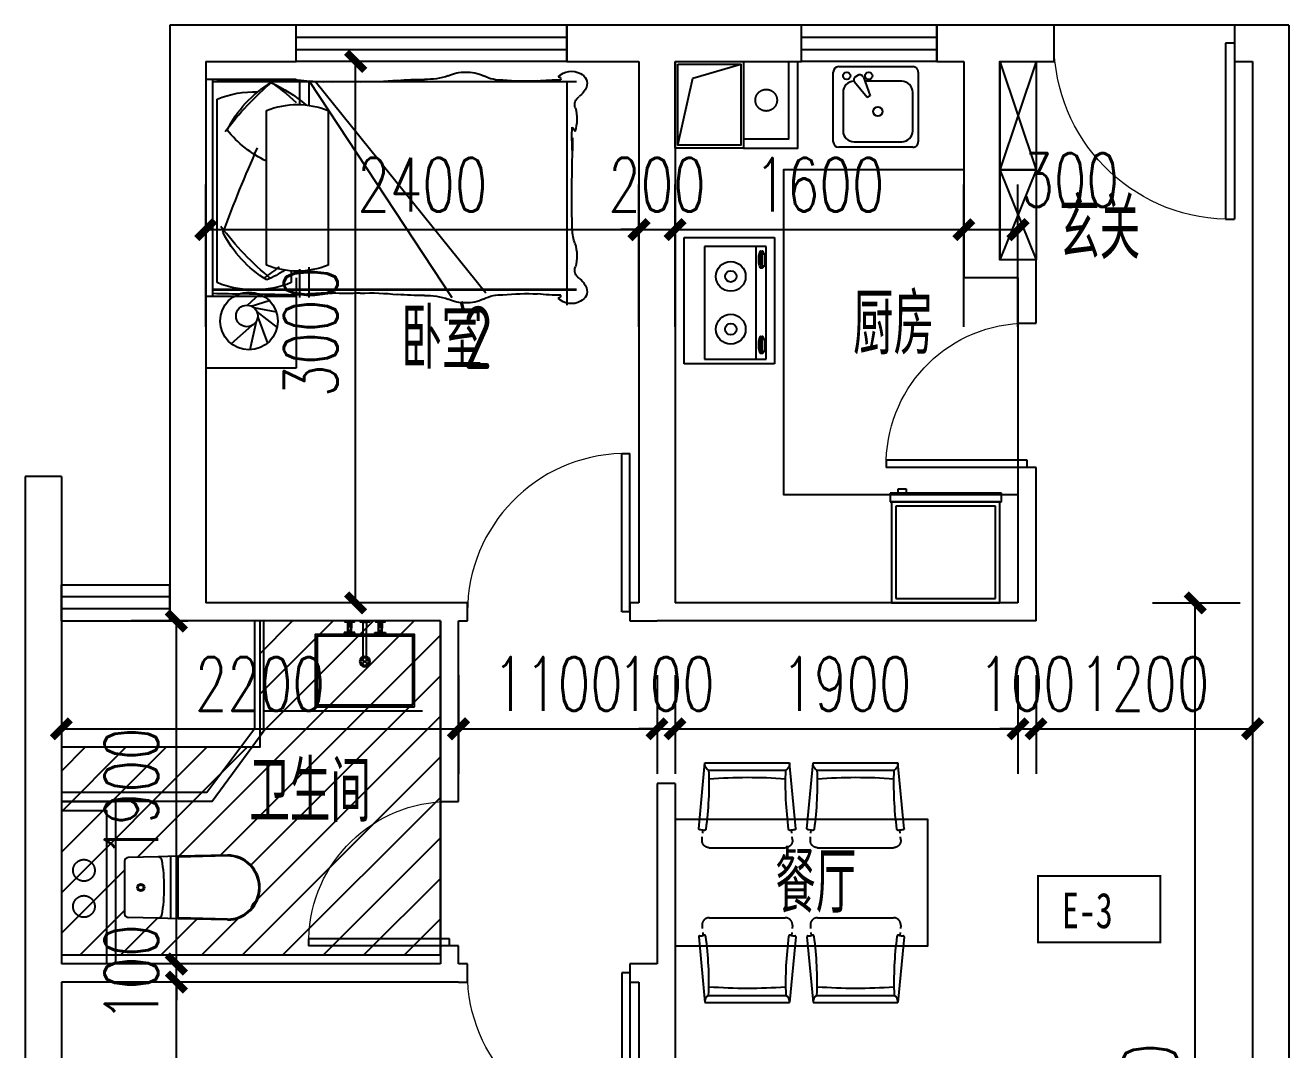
# Model space of a CAD drawing. Header units: millimetres. Extents: x -114775 to 228300, y -175499 to 108657.
# Drawn here: x 52667 to 59667, y -34846 to -29171 of the extents above; entities that cross this region are included whole.
import ezdxf

# ---------------------------------------------------------------- set-up
doc = ezdxf.new("R2010")
doc.units = ezdxf.units.MM
doc.header["$LTSCALE"] = 1000
for name, pattern in [('CONTINOUS', [0]), ('DASH', [0.35, 0.25, -0.1]), ('PS', [3200, 1500, -200, 1500])]:
    doc.linetypes.add(name, pattern=pattern)
doc.layers.get('0').update_dxf_attribs({"linetype": 'CONTINUOUS'})
doc.layers.get('Defpoints').update_dxf_attribs({"color": 6, "linetype": 'CONTINUOUS'})
for name, color, linetype in [('A-FUR', 8, 'CONTINUOUS'), ('A-Lvtry', 5, 'CONTINUOUS'), ('A-Lvtry（卫生间）', 5, 'CONTINUOUS'), ('A-Lvtry（厨房）', 5, 'CONTINOUS'), ('A-烟气道', 105, 'CONTINUOUS'), ('A-第三道尺寸线', 105, 'CONTINUOUS'), ('A-降板区域', 251, 'CONTINUOUS'), ('PS', 6, 'PS'), ('PUB_TEXT', 7, 'CONTINUOUS'), ('WALL', 2, 'CONTINUOUS'), ('WINDOW', 4, 'CONTINUOUS'), ('户型标示', 7, 'CONTINUOUS')]:
    doc.layers.add(name, color=color, linetype=linetype)
doc.styles.add('_TCH_DIM_T3', font='SIMPLEX.shx', dxfattribs={"width": 0.705882, "bigfont": 'GBCBIG.shx'})
doc.styles.get("Standard").update_dxf_attribs({"font": 'tssdeng.shx', "bigfont": 'tssdchn.shx'})
doc.styles.add('黑体', font='simhei.ttf')
doc.dimstyles.new('_TCH_ARCH&&100', dxfattribs={"dimtxt": 297.5, "dimasz": 100, "dimexe": 250, "dimexo": 300, "dimgap": 100, "dimtad": 1, "dimdec": 0, "dimzin": 0, "dimdsep": 46, "dimtxsty": '_TCH_DIM_T3', "dimblk": 'ARCHTICK', "dimcen": 0.09, "dimclrt": 7, "dimazin": 2, "dimtfac": 1, "dimtdec": 0, "dimtix": 1, "dimtmove": 2, "dimatfit": 3, "dimfxl": 0, "dimtolj": 1, "dimtzin": 0, "dimarcsym": 0})

# ---------------------------------------------------------------- blocks, each defined once
blk = doc.blocks.new('QWER34324')
at = {"layer": 'A-FUR'}
for p, q in [((-500, 0), (0, 0)), ((-40, -1200), (-40, 0)), ((-40, 0), (0, 0)), ((0, 0), (0, -1200)), ((-40, -11.5), (-2054.4, -11.5)), ((-40, -11.5), (-2054.4, -11.5)), ((-1999.7, -11.5), (-1999.7, -1251.2)), ((-608.2, -11.5), (-1552.4, -1182.5)), ((-575.1, -11.5), (-1363.6, -1208.2)), ((-570.6, -11.5), (-570.6, -144)), ((-519.8, -11.5), (-519.8, -134.5)), ((-63, -1125.7), (-63, -109.1)), ((-678.3, -172.7), (-678.3, -1028.2)), ((-336.3, -1028.2), (-336.3, -172.7)), ((-570.6, -1040.9), (-570.6, -1208.2)), ((-519.8, -1050.4), (-519.8, -1208.2)), ((-473.4, -1060.8), (-473.4, -1125.7)), ((-40, -1161.5), (-2054.4, -1161.5)), ((-40, -1165.5), (-2054.4, -1165.5)), ((0, -1200), (-500, -1200)), ((0, -1200), (-40, -1200))]:
    blk.add_line(p, q, dxfattribs=at)
for centre, radius, start, end in [((-2050.6, -24), 61.8, 114.65516, 197.05817), ((-2025.4, -60.8), 106, 45.78413, 118.72126), ((-1950.6, -0.8), 16, 93.39574, 183.44183), ((-1636.1, 205.2), 209.3, 267.15615, 297.45765), ((-1447.1, -169), 209.9, 87.96316, 116.12762), ((-1430.8, -151), 192, 63.04698, 92.64916), ((-1225.8, 355.3), 355.3, 250.60635, 272.32801), ((-1221.3, -2275.3), 2275.6, 85.96877, 89.74947), ((-1983, 13.6), 138.4, 203.70607, 231.95597), ((-1965.7, -1216.9), 1215.2, 83.96781, 90.04075), ((-1770.2, 1149.8), 1160.2, 266.64954, 276.11997), ((-909.2, 1295.3), 1309.4, 263.33019, 272.35813), ((-778.2, -1523.7), 1512.6, 87.0776, 92.9224), ((-655.9, 791.2), 805.5, 266.782, 275.59148), ((-480.7, -586.2), 583.8, 86.03666, 99.53314), ((-58.4, -703), 749.3, 113.83469, 131.46224), ((532.5, -1280), 1548.8, 124.57489, 131.88808), ((-774.9, -21402.4), 21401.2, 88.49238, 89.10433), ((-1546.8, -1386.7), 1810.6, 37.31306, 49.42063), ((-689.8, -564.3), 637.9, 26.40883, 59.00025), ((-268.2, -607.5), 539, 67.62117, 92.10241), ((-160, -2948.1), 2939.9, 87.66163, 91.01156), ((-2098.3, -139.8), 53.6, 340.23108, 55.86441), ((-507.3, -588.1), 449.1, 67.62117, 112.37883), ((-1819.9, -219), 236, 164.99871, 197.18078), ((-2002.9, -297.8), 43.4, 129.07345, 167.94605), ((-2962.5, -319.7), 933.9, 354.95264, 3.41649), ((-1219.9, -370.7), 812.7, 176.67233, 181.72422), ((-3003.8, -350.3), 972.9, 356.95871, 1.57587), ((-605.2, 111.5), 625, 295.48, 321.15009), ((-9950.5, -649.5), 7922.3, 358.6733, 1.8401), ((-7673.2, -3674.4), 8087.9, 20.45865, 24.04845), ((-2329.2, -812.3), 299.6, 341.30518, 356.04213), ((-1523.8, 282.7), 1810.6, 309.96455, 322.68694), ((-1819.9, -978), 236, 162.81922, 195.00129), ((-666.8, -563.7), 637.9, 300.99975, 333.59117), ((-2098.3, -1057.2), 53.6, 304.13559, 19.76892), ((-507.3, -612.9), 449.1, 247.62117, 292.37883), ((555.5, 176), 1548.8, 231.63721, 235.42511), ((-1983, -1210.6), 138.4, 128.04403, 156.29393), ((-35.4, -425), 749.3, 237.46377, 246.16531), ((-2050.6, -1173), 61.8, 162.94183, 245.34484), ((-1965.7, 19.9), 1215.2, 269.95925, 276.03219), ((-1770.2, -2346.8), 1160.2, 83.88003, 93.35046), ((-909.2, -2492.3), 1309.4, 87.64187, 96.66981), ((-778.2, 326.7), 1512.6, 267.0776, 272.9224), ((-655.9, -1988.2), 805.5, 84.40852, 93.218), ((-480.7, -610.8), 583.8, 260.46686, 273.96334), ((-268.2, -627.3), 539, 247.62117, 292.37883), ((-774.9, 20205.4), 21401.2, 270.89567, 271.50762), ((-160, 1751.1), 2939.9, 268.98844, 272.33837), ((-2025.4, -1136.2), 106, 241.27874, 314.21587), ((-1950.6, -1196.2), 16, 176.55817, 266.60426), ((-1636.1, -1402.2), 209.3, 62.54235, 92.84385), ((-1447.1, -1028), 209.9, 243.87238, 272.03684), ((-1430.8, -1046), 192, 267.35084, 296.95302), ((-1225.8, -1552.3), 355.3, 87.67199, 109.39365), ((-1221.3, 1078.3), 2275.6, 270.25053, 274.03123)]:
    blk.add_arc(centre, radius, start, end, dxfattribs=at)
blk = doc.blocks.new('chair4')
at = {"linetype": 'DASH', "ltscale": 200}
for p, q in [((-470, 210.5), (-470, -210.5)), ((-426.4, 250.4), (-410.4, 248.9)), ((-426.4, -250.4), (-410.4, -248.9))]:
    blk.add_line(p, q, dxfattribs=at)
at = {"ltscale": 20}
for p, q in [((-388.8, 247), (-371.7, 245.5)), ((-364.8, 269), (0, 234.3)), ((-40, 213.8), (-40, -213.8)), ((0, 234.3), (0, -234.3)), ((-388.8, -247), (-371.7, -245.5)), ((-364.8, -269), (0, -234.3))]:
    blk.add_line(p, q, dxfattribs=at)
at = {"linetype": 'DASH', "ltscale": 200, "extrusion": (0, 0, -1)}
for centre, start_param, end_param in [((-430, 210.5), 3.926991, 5.586837), ((-430, -210.5), 2.267145, 3.926991)]:
    blk.add_ellipse(centre, major_axis=(28.3, 28.3), ratio=1, start_param=start_param, end_param=end_param, dxfattribs=at)
at = {"ltscale": 20, "extrusion": (0, 0, -1)}
for centre, major_axis, ratio, start_param, end_param in [((-365.9, 237.3), (5.66, -5.66), 1, 0.914477, 2.702691), ((-440.3, 264.1), (50.3, 50.3), 1, 0.774487, 1.131895), ((-365.2, 265), (2.83, 2.83), 1, 3.91608, 5.586837), ((-124.5, 1886.5), (-1792.2, 85), 0.932857, 4.621064, 4.803714), ((-2032.8, -2.5), (-3, 2384.1), 0.819086, 1.481782, 1.659811), ((-6.5, 197.7), (26.3, 26.3), 1, 4.375488, 5.671939), ((-124.5, -1886.5), (1792.2, 85), 0.932857, 4.621064, 4.803714), ((-365.9, -237.3), (5.66, 5.66), 1, 3.580494, 5.368708), ((-440.3, -264.1), (50.3, -50.3), 1, -1.131895, -0.774487), ((-365.2, -265), (2.83, -2.83), 1, 0.696349, 2.367105), ((-6.5, -197.7), (26.3, 26.3), 1, 2.182042, 3.478494)]:
    blk.add_ellipse(centre, major_axis=major_axis, ratio=ratio, start_param=start_param, end_param=end_param, dxfattribs=at)
blk = doc.blocks.new('canzhuo01')
blk.add_lwpolyline([(36956.8, 174332.9), (38356.8, 174332.9), (38356.8, 175032.9), (36956.8, 175032.9)], close=True)
at = {"extrusion": (0, 0, -1), "xscale": -1, "zscale": -1, "rotation": 270}
for p in [(-37356.8, 175346.8), (-37956.8, 175346.8)]:
    blk.add_blockref('chair4', p, dxfattribs=at)
at = {"xscale": -1, "rotation": 90}
for p in [(37356.8, 174018.9), (37956.8, 174018.9)]:
    blk.add_blockref('chair4', p, dxfattribs=at)
blk = doc.blocks.new('A$C2EEA3612')
at = {"linetype": 'Continuous'}
for p, q in [((-180, 570), (-172.9, 299.7)), ((-175, 570.2), (-168, 299.8)), ((175, 570.2), (168, 299.8)), ((180, 570), (172.9, 299.7)), ((-172.9, 299.7), (-171.1, 240)), ((-163, 295), (163, 295)), ((-163, 290), (163, 290)), ((172.9, 299.7), (171.1, 240)), ((-171.6, 255), (171.6, 255)), ((-171.1, 240), (-169.5, 186.6)), ((171.1, 240), (169.5, 186.6)), ((-169.5, 186.6), (-165.6, 19.4)), ((169.5, 186.6), (165.6, 19.4)), ((-145.6, 0), (145.6, 0))]:
    blk.add_line(p, q, dxfattribs=at)
for radius in [20, 15]:
    blk.add_circle((0, 90), radius, dxfattribs=at)
for centre, radius, start, end in [((0, 570), 180, 0, 180), ((0, 570), 175, 0, 180), ((-163, 300), 10, 181.7534, 270), ((-163, 300), 5, 181.7534, 270), ((163, 300), 5, 270, 358.2466), ((163, 300), 10, 270, 358.2466), ((0, -673.3), 893.4, 80.14434, 99.85566), ((-149.5, 187.2), 20, 99.85566, 181.7534), ((149.5, 187.2), 20, 358.2466, 80.14434), ((-145.6, 20), 20, 181.7534, 270), ((145.6, 20), 20, 270, 358.2466)]:
    blk.add_arc(centre, radius, start, end, dxfattribs=at)
blk = doc.blocks.new('g3wr')
at = {"color": 251}
blk.add_wipeout([(92376.5, 176270.3), (92376.5, 176416), (92376.5, 176561.6), (92382.1, 176575.5), (92395.9, 176581.5), (92459.4, 176583.5), (92576.3, 176580.9), (92666.2, 176588.6), (92736.4, 176588), (92946.5, 176596), (92946.5, 176591), (93056.8, 176558.2), (93056.8, 176558.2), (93126.5, 176416), (93075.6, 176297.8), (92946.5, 176236), (92831.5, 176244.5), (92676.2, 176243), (92576.3, 176251), (92395.9, 176250.4)], dxfattribs=at)
at = {"xscale": -1, "rotation": 270}
blk.add_blockref('A$C2EEA3612', (92376.5, 176416), dxfattribs=at)
blk = doc.blocks.new('zt1')
at = {"layer": 'A-Lvtry', "linetype": 'Continuous'}
for p, q in [((-700, 0), (0, 0)), ((-700, -500), (-700, 0)), ((0, 0), (0, -500)), ((0, -500), (-700, -500))]:
    blk.add_line(p, q, dxfattribs=at)
at = {"layer": 'A-Lvtry'}
for p, q in [((-673.5, -113.1), (-673.5, -455.5)), ((-50.7, -113.1), (-673.5, -113.1)), ((-50.7, -455.5), (-50.7, -113.1)), ((-673.5, -399.8), (-50.7, -399.8)), ((-673.5, -455.5), (-50.7, -455.5)), ((-640.9, -422.1), (-640.8, -433.8)), ((-565.7, -431.5), (-630.4, -431.5)), ((-630.4, -431.5), (-630.4, -448.2)), ((-630.4, -448.2), (-565.7, -448.2)), ((-565.7, -448.2), (-565.7, -431.5)), ((-549.1, -423.2), (-549.1, -433.7)), ((-167.9, -422.1), (-167.8, -433.8)), ((-157.4, -431.5), (-157.4, -448.2)), ((-92.7, -431.5), (-157.4, -431.5)), ((-157.4, -448.2), (-92.7, -448.2)), ((-92.7, -448.2), (-92.7, -431.5)), ((-76.1, -423.2), (-76.1, -433.7))]:
    blk.add_line(p, q, dxfattribs=at)
for points in [[(-549.1, -423.2, 0.259034), (-551, -419.8, 0.076276), (-562.5, -414.9, 0.036515), (-576.1, -412.4, 0.026615), (-594.9, -411.4, 0.026615), (-613.8, -412.4, 0.036515), (-627.3, -414.9, 0.076276), (-638.9, -419.8, 0.259034), (-640.8, -423.2, 0.078462), (-640.6, -424.5, 0.056762)], [(-76.1, -423.2, 0.259034), (-78, -419.8, 0.076276), (-89.5, -414.9, 0.036515), (-103.1, -412.4, 0.026615), (-121.9, -411.4, 0.026615), (-140.8, -412.4, 0.036515), (-154.3, -414.9, 0.076276), (-165.9, -419.8, 0.259034), (-167.8, -423.2, 0.078462), (-167.6, -424.5, 0.056762)], [(-549.1, -433.7, 0.259034), (-551, -430.3, 0.076276), (-562.5, -425.4, 0.036515), (-576.1, -422.9, 0.026615), (-594.9, -421.9, 0.026615), (-613.8, -422.9, 0.036515), (-627.3, -425.4, 0.076276), (-638.9, -430.3, 0.259034), (-640.8, -433.7, 0.259034), (-638.9, -437.2, 0.056762), (-630.4, -441.2, 0.036515)], [(-565.7, -442.9, 0.008736), (-562.5, -442.1, 0.076276), (-551, -437.2, 0.259034), (-549.1, -433.7, 0.259034)], [(-76.1, -433.7, 0.259034), (-78, -430.3, 0.076276), (-89.5, -425.4, 0.036515), (-103.1, -422.9, 0.026615), (-121.9, -421.9, 0.026615), (-140.8, -422.9, 0.036515), (-154.3, -425.4, 0.076276), (-165.9, -430.3, 0.259034), (-167.8, -433.7, 0.259034), (-165.9, -437.2, 0.056762), (-157.4, -441.2, 0.036515)], [(-92.7, -442.9, 0.008736), (-89.5, -442.1, 0.076276), (-78, -437.2, 0.259034), (-76.1, -433.7, 0.259034)]]:
    blk.add_lwpolyline(points, format="xyb", dxfattribs=at)
at = {"layer": 'A-Lvtry', "linetype": 'Continuous'}
for centre, radius in [((-508.4, -258.5), 82.5), ((-215.8, -258.5), 82.5), ((-508.4, -258.5), 31.6), ((-215.8, -258.5), 31.6)]:
    blk.add_circle(centre, radius, dxfattribs=at)
at = {"layer": 'A-Lvtry', "width": 0.8, "flags": 9}
for tag in ['YSIZE', 'XSIZE']:
    blk.add_attdef(tag, (-350, 0), '', height=0.5, dxfattribs=at)
blk = doc.blocks.new('t4')
at = {"layer": 'A-Lvtry'}
for p, q in [((3876514.8, 2551819.5), (3876514.8, 2552229.1)), ((3876545.3, 2552259.6), (3876931.4, 2552259.6)), ((3876819.6, 2552205.6), (3876606.3, 2552205.6)), ((3876961.9, 2552229.1), (3876961.9, 2551819.5)), ((3876545.3, 2552144.6), (3876545.3, 2551880.5)), ((3876790.3, 2552072.2), (3876875.1, 2552142)), ((3876913.8, 2552122.3), (3876905.6, 2552136.5)), ((3876800.4, 2552054.6), (3876790.3, 2552072.2)), ((3876903.3, 2552093.1), (3876800.4, 2552054.6)), ((3876880.6, 2551880.5), (3876880.6, 2552084.6)), ((3876931.4, 2551789), (3876545.3, 2551789)), ((3876606.3, 2551819.5), (3876819.6, 2551819.5))]:
    blk.add_line(p, q, dxfattribs=at)
at = {"layer": 'A-Lvtry', "extrusion": (3.92285e-11, -1.08889e-08, 1)}
for centre, major_axis, start_param, end_param in [((3876545.3, 2552229.1), (-21.6, 21.6, 0), -0.785398, 0.785398), ((3876606.3, 2552144.6), (-43.1, 43.1, 0), -0.785398, 0.785398), ((3876819.6, 2552144.6), (43.1, 43.1, 0), 5.497787, 7.068583), ((3876911.1, 2552185.3), (-14.4, 14.4, 0), 4.712389, 10.995574), ((3876931.4, 2552229.1), (-21.6, 21.6, 0), 3.926991, 5.497787), ((3876888, 2552126.3), (14.4, 14.4, 0), 6.021386, 7.757331), ((3876911.1, 2552063.4), (14.4, 14.4, 0), 6.283185283893945, 12.56637059107353), ((3876896.2, 2552112.2), (-14.4, 14.4, 0), 2.714645, 4.45059), ((3876713, 2552012.6), (18, 18, 0), 6.283185283897186, 12.56637059107677), ((3876606.3, 2551880.5), (-43.1, 43.1, 0), 0.785398, 2.356194), ((3876819.6, 2551880.5), (-43.1, 43.1, 0), 2.356194, 3.926991), ((3876545.3, 2551819.5), (21.6, 21.6, 0), 2.356194, 3.926991), ((3876931.4, 2551819.5), (-21.6, 21.6, 0), 2.356194, 3.926991)]:
    blk.add_ellipse(centre, major_axis=major_axis, ratio=1, start_param=start_param, end_param=end_param, dxfattribs=at)
blk = doc.blocks.new('BX1')
at = {"layer": 'A-Lvtry'}
for p, q in [((-560, 8), (-607.7, 8)), ((-607.7, 8), (-607.7, -608)), ((-560, -608), (-560, 8)), ((0, 0), (-560, 0)), ((0, -600), (0, 0)), ((-560, 0), (-560, -600)), ((-24, -24), (-536, -24)), ((-536, -24), (-536, -576)), ((-24, -576), (-24, -24)), ((-631.1, -564.3), (-631.1, -520)), ((-631.1, -520), (-607.7, -520)), ((-607.7, -520), (-607.7, -564.3)), ((-607.7, -564.3), (-631.1, -564.3)), ((-607.7, -608), (-560, -608)), ((-560, -600), (0, -600)), ((-536, -576), (-24, -576))]:
    blk.add_line(p, q, dxfattribs=at)
blk = doc.blocks.new('fvdfvfr')
at = {"layer": 'A-FUR'}
for p, q in [((172369.7, 266757.7), (172369.7, 266257.7)), ((172100, 266607.2), (172167.6, 266668.4)), ((172121.1, 266602.5), (172220.9, 266633.6)), ((172134.5, 266594.7), (172260.9, 266569.3)), ((172151.3, 266571.8), (172265.1, 266484.2)), ((172123.4, 266493), (172009.8, 266393.7)), ((172149.5, 266516.9), (172114, 266359.2)), ((172157.3, 266539.8), (172211, 266396.1)), ((172369.7, 266257.7), (171869.7, 266257.7))]:
    blk.add_line(p, q, dxfattribs=at)
for centre, radius in [((172109, 266519.3), 160), ((172097.8, 266547.3), 60)]:
    blk.add_circle(centre, radius, dxfattribs=at)
blk = doc.blocks.new('A$C12CE3BE6')
at = {"ltscale": 10}
for p, q in [((180, 469), (200, 469)), ((180, 412), (180, 435)), ((182.5, 422), (182.5, 442)), ((197.5, 442), (182.5, 442)), ((197.5, 422), (182.5, 422)), ((184.5, 442), (184.5, 469)), ((187, 412), (187, 422)), ((193, 412), (193, 422)), ((195.5, 442), (195.5, 469)), ((197.5, 422), (197.5, 442)), ((200, 412), (200, 435)), ((285.2, 469), (265.2, 469)), ((265.2, 260), (265.2, 435)), ((285.2, 260), (285.2, 435)), ((370, 469), (350, 469)), ((350, 412), (350, 435)), ((352.5, 422), (352.5, 442)), ((352.5, 442), (367.5, 442)), ((352.5, 422), (367.5, 422)), ((354.5, 442), (354.5, 469)), ((357, 412), (357, 422)), ((363, 412), (363, 422)), ((365.5, 442), (365.5, 469)), ((367.5, 422), (367.5, 442)), ((370, 412), (370, 435)), ((220, 412), (160, 412)), ((160, 412), (160, 405)), ((220, 405), (160, 405)), ((220, 405), (220, 412)), ((330, 412), (390, 412)), ((330, 405), (330, 412)), ((330, 405), (390, 405)), ((390, 412), (390, 405))]:
    blk.add_line(p, q, dxfattribs=at)
for p, q in [((260.9, 235.9), (289.1, 264.1)), ((260.9, 264.1), (289.1, 235.9))]:
    blk.add_line(p, q)
for points in [[(200, 435), (200, 469), (215, 469), (215, 475), (165, 475), (165, 469), (180, 469), (180, 435)], [(285.2, 435), (285.2, 469), (299.8, 469), (299.8, 475), (250.2, 475), (250.2, 469), (265.2, 469), (265.2, 435)], [(370, 435), (370, 469), (385, 469), (385, 475), (335, 475), (335, 469), (350, 469), (350, 435)]]:
    blk.add_lwpolyline(points, dxfattribs=at)
for points in [[(0, 0), (0, 400), (550, 400), (550, 0)], [(10, 10), (10, 390), (540, 390), (540, 10)]]:
    blk.add_lwpolyline(points, close=True)
for centre in [(190, 408.5), (360, 408.5)]:
    blk.add_circle(centre, 3.5, dxfattribs=at)
for radius in [29.1, 20]:
    blk.add_circle((275, 250), radius)
blk.add_arc((275.2, 260), 10, 180, 0, dxfattribs=at)
blk = doc.blocks.new('$DorLib2D$00000001')
for p, q in [((0.45, 0.975), (0.5, 0.975)), ((0.45, 0), (0.45, 0.975)), ((0.5, 0), (0.5, 0.975)), ((0.5, 0), (0.45, 0))]:
    blk.add_line(p, q)
at = {"lineweight": 13}
blk.add_arc((0.475, 0), 0.975, 91.46928, 180, dxfattribs=at)
blk = doc.blocks.new('$TCHSYS$WIN2D')
for p, q in [((-0.5, 0.5), (0.5, 0.5)), ((-0.5, 0.5), (-0.5, -0.5)), ((0.5, 0.5), (0.5, -0.5)), ((0.5, 0.1667), (-0.5, 0.1667)), ((0.5, -0.1667), (-0.5, -0.1667)), ((-0.5, -0.5), (0.5, -0.5))]:
    blk.add_line(p, q)
blk = doc.blocks.new('_ArchTick')
at = {"color": 0, "linetype": 'ByBlock', "const_width": 0.4}
blk.add_lwpolyline([(-0.5, -0.5), (0.5, 0.5)], dxfattribs=at)
blk = doc.blocks.new('*D422')
at = {"layer": 'A-第三道尺寸线', "color": 0, "lineweight": -2}
for p, q in [((58913.4, -32370.8), (59399.1, -32370.8)), ((59149.1, -37970.8), (59149.1, -32370.8)), ((58913.4, -37970.8), (59399.1, -37970.8))]:
    blk.add_line(p, q, dxfattribs=at)
at = {"layer": 'Defpoints', "color": 0}
for p in [(58613.4, -32370.8), (59149.1, -32370.8), (58613.4, -37970.8)]:
    blk.add_point(p, dxfattribs=at)
at = {"layer": 'A-第三道尺寸线', "color": 0, "lineweight": -2, "xscale": 100, "yscale": 100, "zscale": 100}
for p, rotation in [((59149.1, -32370.8), 90), ((59149.1, -37970.8), 270)]:
    blk.add_blockref('_ArchTick', p, dxfattribs=dict(at, rotation=rotation))
at = {"layer": 'A-第三道尺寸线', "color": 7, "insert": (58900.3, -35170.8), "char_height": 297.5, "attachment_point": 5, "rotation": 90, "style": '_TCH_DIM_T3'}
blk.add_mtext('\\A1;5600', dxfattribs=at)
blk = doc.blocks.new('*D423')
at = {"layer": 'A-第三道尺寸线', "color": 0, "lineweight": -2}
for p, q in [((53667.4, -30840.8), (53667.4, -30053.1)), ((56067.4, -30840.8), (56067.4, -30053.1)), ((53667.4, -30303.1), (56067.4, -30303.1))]:
    blk.add_line(p, q, dxfattribs=at)
at = {"layer": 'Defpoints', "color": 0}
for p in [(56067.4, -30303.1), (53667.4, -31140.8), (56067.4, -31140.8)]:
    blk.add_point(p, dxfattribs=at)
at = {"layer": 'A-第三道尺寸线', "color": 0, "lineweight": -2, "xscale": 100, "yscale": 100, "zscale": 100, "rotation": 180}
blk.add_blockref('_ArchTick', (53667.4, -30303.1), dxfattribs=at)
at = {"layer": 'A-第三道尺寸线', "color": 0, "lineweight": -2, "xscale": 100, "yscale": 100, "zscale": 100}
blk.add_blockref('_ArchTick', (56067.4, -30303.1), dxfattribs=at)
at = {"layer": 'A-第三道尺寸线', "color": 7, "insert": (54867.4, -30054.3), "char_height": 297.5, "attachment_point": 5, "style": '_TCH_DIM_T3'}
blk.add_mtext('\\A1;2400', dxfattribs=at)
blk = doc.blocks.new('*D424')
at = {"layer": 'A-第三道尺寸线', "color": 0, "lineweight": -2}
for p, q in [((56067.4, -30840.8), (56067.4, -30053.1)), ((56267.4, -30840.8), (56267.4, -30053.1)), ((56067.4, -30303.1), (55967.4, -30303.1)), ((56067.4, -30303.1), (56267.4, -30303.1)), ((56267.4, -30303.1), (56367.4, -30303.1))]:
    blk.add_line(p, q, dxfattribs=at)
at = {"layer": 'Defpoints', "color": 0}
for p in [(56267.4, -30303.1), (56067.4, -31140.8), (56267.4, -31140.8)]:
    blk.add_point(p, dxfattribs=at)
at = {"layer": 'A-第三道尺寸线', "color": 0, "lineweight": -2, "xscale": 100, "yscale": 100, "zscale": 100}
blk.add_blockref('_ArchTick', (56067.4, -30303.1), dxfattribs=at)
at = {"layer": 'A-第三道尺寸线', "color": 0, "lineweight": -2, "xscale": 100, "yscale": 100, "zscale": 100, "rotation": 180}
blk.add_blockref('_ArchTick', (56267.4, -30303.1), dxfattribs=at)
at = {"layer": 'A-第三道尺寸线', "color": 7, "insert": (56167.4, -30054.3), "char_height": 297.5, "attachment_point": 5, "style": '_TCH_DIM_T3'}
blk.add_mtext('\\A1;200', dxfattribs=at)
blk = doc.blocks.new('*D425')
at = {"layer": 'A-第三道尺寸线', "color": 0, "lineweight": -2}
for p, q in [((56267.4, -30840.8), (56267.4, -30053.1)), ((57867.4, -30840.8), (57867.4, -30053.1)), ((56267.4, -30303.1), (57867.4, -30303.1))]:
    blk.add_line(p, q, dxfattribs=at)
at = {"layer": 'Defpoints', "color": 0}
for p in [(57867.4, -30303.1), (56267.4, -31140.8), (57867.4, -31140.8)]:
    blk.add_point(p, dxfattribs=at)
at = {"layer": 'A-第三道尺寸线', "color": 0, "lineweight": -2, "xscale": 100, "yscale": 100, "zscale": 100, "rotation": 180}
blk.add_blockref('_ArchTick', (56267.4, -30303.1), dxfattribs=at)
at = {"layer": 'A-第三道尺寸线', "color": 0, "lineweight": -2, "xscale": 100, "yscale": 100, "zscale": 100}
blk.add_blockref('_ArchTick', (57867.4, -30303.1), dxfattribs=at)
at = {"layer": 'A-第三道尺寸线', "color": 7, "insert": (57067.4, -30054.3), "char_height": 297.5, "attachment_point": 5, "style": '_TCH_DIM_T3'}
blk.add_mtext('\\A1;1600', dxfattribs=at)
blk = doc.blocks.new('*D426')
at = {"layer": 'A-第三道尺寸线', "color": 0, "lineweight": -2}
for p, q in [((57867.4, -30840.8), (57867.4, -30053.1)), ((58167.4, -30840.8), (58167.4, -30053.1)), ((57867.4, -30303.1), (58167.4, -30303.1))]:
    blk.add_line(p, q, dxfattribs=at)
at = {"layer": 'Defpoints', "color": 0}
for p in [(58167.4, -30303.1), (57867.4, -31140.8), (58167.4, -31140.8)]:
    blk.add_point(p, dxfattribs=at)
at = {"layer": 'A-第三道尺寸线', "color": 0, "lineweight": -2, "xscale": 100, "yscale": 100, "zscale": 100, "rotation": 180}
blk.add_blockref('_ArchTick', (57867.4, -30303.1), dxfattribs=at)
at = {"layer": 'A-第三道尺寸线', "color": 0, "lineweight": -2, "xscale": 100, "yscale": 100, "zscale": 100}
blk.add_blockref('_ArchTick', (58167.4, -30303.1), dxfattribs=at)
at = {"layer": 'A-第三道尺寸线', "color": 7, "insert": (58456.4, -30028.1), "char_height": 297.5, "attachment_point": 5, "style": '_TCH_DIM_T3'}
blk.add_mtext('\\A1;300', dxfattribs=at)
blk = doc.blocks.new('*D427')
at = {"layer": 'A-第三道尺寸线', "color": 0, "lineweight": -2}
for p, q in [((52867.4, -32770.8), (52867.4, -33318.1)), ((55067.4, -32770.8), (55067.4, -33318.1)), ((52867.4, -33068.1), (55067.4, -33068.1))]:
    blk.add_line(p, q, dxfattribs=at)
at = {"layer": 'Defpoints', "color": 0}
for p in [(52867.4, -32470.8), (55067.4, -32470.8), (55067.4, -33068.1)]:
    blk.add_point(p, dxfattribs=at)
at = {"layer": 'A-第三道尺寸线', "color": 0, "lineweight": -2, "xscale": 100, "yscale": 100, "zscale": 100, "rotation": 180}
blk.add_blockref('_ArchTick', (52867.4, -33068.1), dxfattribs=at)
at = {"layer": 'A-第三道尺寸线', "color": 0, "lineweight": -2, "xscale": 100, "yscale": 100, "zscale": 100}
blk.add_blockref('_ArchTick', (55067.4, -33068.1), dxfattribs=at)
at = {"layer": 'A-第三道尺寸线', "color": 7, "insert": (53967.4, -32819.3), "char_height": 297.5, "attachment_point": 5, "style": '_TCH_DIM_T3'}
blk.add_mtext('\\A1;2200', dxfattribs=at)
blk = doc.blocks.new('*D428')
at = {"layer": 'A-第三道尺寸线', "color": 0, "lineweight": -2}
for p, q in [((55067.4, -32770.8), (55067.4, -33318.1)), ((56167.4, -32770.8), (56167.4, -33318.1)), ((55067.4, -33068.1), (56167.4, -33068.1))]:
    blk.add_line(p, q, dxfattribs=at)
at = {"layer": 'Defpoints', "color": 0}
for p in [(55067.4, -32470.8), (56167.4, -32470.8), (56167.4, -33068.1)]:
    blk.add_point(p, dxfattribs=at)
at = {"layer": 'A-第三道尺寸线', "color": 0, "lineweight": -2, "xscale": 100, "yscale": 100, "zscale": 100, "rotation": 180}
blk.add_blockref('_ArchTick', (55067.4, -33068.1), dxfattribs=at)
at = {"layer": 'A-第三道尺寸线', "color": 0, "lineweight": -2, "xscale": 100, "yscale": 100, "zscale": 100}
blk.add_blockref('_ArchTick', (56167.4, -33068.1), dxfattribs=at)
at = {"layer": 'A-第三道尺寸线', "color": 7, "insert": (55617.4, -32819.3), "char_height": 297.5, "attachment_point": 5, "style": '_TCH_DIM_T3'}
blk.add_mtext('\\A1;1100', dxfattribs=at)
blk = doc.blocks.new('*D429')
at = {"layer": 'A-第三道尺寸线', "color": 0, "lineweight": -2}
for p, q in [((56167.4, -32770.8), (56167.4, -33318.1)), ((56267.4, -32770.8), (56267.4, -33318.1)), ((56167.4, -33068.1), (56067.4, -33068.1)), ((56167.4, -33068.1), (56267.4, -33068.1)), ((56267.4, -33068.1), (56367.4, -33068.1))]:
    blk.add_line(p, q, dxfattribs=at)
at = {"layer": 'Defpoints', "color": 0}
for p in [(56167.4, -32470.8), (56267.4, -32470.8), (56267.4, -33068.1)]:
    blk.add_point(p, dxfattribs=at)
at = {"layer": 'A-第三道尺寸线', "color": 0, "lineweight": -2, "xscale": 100, "yscale": 100, "zscale": 100}
blk.add_blockref('_ArchTick', (56167.4, -33068.1), dxfattribs=at)
at = {"layer": 'A-第三道尺寸线', "color": 0, "lineweight": -2, "xscale": 100, "yscale": 100, "zscale": 100, "rotation": 180}
blk.add_blockref('_ArchTick', (56267.4, -33068.1), dxfattribs=at)
at = {"layer": 'A-第三道尺寸线', "color": 7, "insert": (56217.4, -32819.3), "char_height": 297.5, "attachment_point": 5, "style": '_TCH_DIM_T3'}
blk.add_mtext('\\A1;100', dxfattribs=at)
blk = doc.blocks.new('*D430')
at = {"layer": 'A-第三道尺寸线', "color": 0, "lineweight": -2}
for p, q in [((56267.4, -32770.8), (56267.4, -33318.1)), ((58167.4, -32770.8), (58167.4, -33318.1)), ((56267.4, -33068.1), (58167.4, -33068.1))]:
    blk.add_line(p, q, dxfattribs=at)
at = {"layer": 'Defpoints', "color": 0}
for p in [(56267.4, -32470.8), (58167.4, -32470.8), (58167.4, -33068.1)]:
    blk.add_point(p, dxfattribs=at)
at = {"layer": 'A-第三道尺寸线', "color": 0, "lineweight": -2, "xscale": 100, "yscale": 100, "zscale": 100, "rotation": 180}
blk.add_blockref('_ArchTick', (56267.4, -33068.1), dxfattribs=at)
at = {"layer": 'A-第三道尺寸线', "color": 0, "lineweight": -2, "xscale": 100, "yscale": 100, "zscale": 100}
blk.add_blockref('_ArchTick', (58167.4, -33068.1), dxfattribs=at)
at = {"layer": 'A-第三道尺寸线', "color": 7, "insert": (57217.4, -32819.3), "char_height": 297.5, "attachment_point": 5, "style": '_TCH_DIM_T3'}
blk.add_mtext('\\A1;1900', dxfattribs=at)
blk = doc.blocks.new('*D431')
at = {"layer": 'A-第三道尺寸线', "color": 0, "lineweight": -2}
for p, q in [((58167.4, -32770.8), (58167.4, -33318.1)), ((58267.4, -32770.8), (58267.4, -33318.1)), ((58167.4, -33068.1), (58067.4, -33068.1)), ((58167.4, -33068.1), (58267.4, -33068.1)), ((58267.4, -33068.1), (58367.4, -33068.1))]:
    blk.add_line(p, q, dxfattribs=at)
at = {"layer": 'Defpoints', "color": 0}
for p in [(58167.4, -32470.8), (58267.4, -32470.8), (58267.4, -33068.1)]:
    blk.add_point(p, dxfattribs=at)
at = {"layer": 'A-第三道尺寸线', "color": 0, "lineweight": -2, "xscale": 100, "yscale": 100, "zscale": 100}
blk.add_blockref('_ArchTick', (58167.4, -33068.1), dxfattribs=at)
at = {"layer": 'A-第三道尺寸线', "color": 0, "lineweight": -2, "xscale": 100, "yscale": 100, "zscale": 100, "rotation": 180}
blk.add_blockref('_ArchTick', (58267.4, -33068.1), dxfattribs=at)
at = {"layer": 'A-第三道尺寸线', "color": 7, "insert": (58217.4, -32819.3), "char_height": 297.5, "attachment_point": 5, "style": '_TCH_DIM_T3'}
blk.add_mtext('\\A1;100', dxfattribs=at)
blk = doc.blocks.new('*D432')
at = {"layer": 'A-第三道尺寸线', "color": 0, "lineweight": -2}
for p, q in [((58267.4, -32770.8), (58267.4, -33318.1)), ((59467.4, -32770.8), (59467.4, -33318.1)), ((58267.4, -33068.1), (59467.4, -33068.1))]:
    blk.add_line(p, q, dxfattribs=at)
at = {"layer": 'Defpoints', "color": 0}
for p in [(58267.4, -32470.8), (59467.4, -32470.8), (59467.4, -33068.1)]:
    blk.add_point(p, dxfattribs=at)
at = {"layer": 'A-第三道尺寸线', "color": 0, "lineweight": -2, "xscale": 100, "yscale": 100, "zscale": 100, "rotation": 180}
blk.add_blockref('_ArchTick', (58267.4, -33068.1), dxfattribs=at)
at = {"layer": 'A-第三道尺寸线', "color": 0, "lineweight": -2, "xscale": 100, "yscale": 100, "zscale": 100}
blk.add_blockref('_ArchTick', (59467.4, -33068.1), dxfattribs=at)
at = {"layer": 'A-第三道尺寸线', "color": 7, "insert": (58867.4, -32819.3), "char_height": 297.5, "attachment_point": 5, "style": '_TCH_DIM_T3'}
blk.add_mtext('\\A1;1200', dxfattribs=at)
blk = doc.blocks.new('*D433')
at = {"layer": 'A-第三道尺寸线', "color": 0, "lineweight": -2}
for p, q in [((53717.4, -34470.8), (53254.6, -34470.8)), ((53504.6, -37970.8), (53504.6, -34470.8)), ((53717.4, -37970.8), (53254.6, -37970.8))]:
    blk.add_line(p, q, dxfattribs=at)
at = {"layer": 'Defpoints', "color": 0}
for p in [(53504.6, -34470.8), (54017.4, -34470.8), (54017.4, -37970.8)]:
    blk.add_point(p, dxfattribs=at)
at = {"layer": 'A-第三道尺寸线', "color": 0, "lineweight": -2, "xscale": 100, "yscale": 100, "zscale": 100}
for p, rotation in [((53504.6, -34470.8), 90), ((53504.6, -37970.8), 270)]:
    blk.add_blockref('_ArchTick', p, dxfattribs=dict(at, rotation=rotation))
at = {"layer": 'A-第三道尺寸线', "color": 7, "insert": (53255.8, -36220.8), "char_height": 297.5, "attachment_point": 5, "rotation": 90, "style": '_TCH_DIM_T3'}
blk.add_mtext('\\A1;3500', dxfattribs=at)
blk = doc.blocks.new('*D434')
at = {"layer": 'A-第三道尺寸线', "color": 0, "lineweight": -2}
for p, q in [((53504.6, -34370.8), (53504.6, -34270.8)), ((53717.4, -34370.8), (53254.6, -34370.8)), ((53504.6, -34470.8), (53504.6, -34370.8)), ((53717.4, -34470.8), (53254.6, -34470.8)), ((53504.6, -34470.8), (53504.6, -34570.8))]:
    blk.add_line(p, q, dxfattribs=at)
at = {"layer": 'Defpoints', "color": 0}
for p in [(53504.6, -34370.8), (54017.4, -34370.8), (54017.4, -34470.8)]:
    blk.add_point(p, dxfattribs=at)
at = {"layer": 'A-第三道尺寸线', "color": 0, "lineweight": -2, "xscale": 100, "yscale": 100, "zscale": 100}
for p, rotation in [((53504.6, -34370.8), 270), ((53504.6, -34470.8), 90)]:
    blk.add_blockref('_ArchTick', p, dxfattribs=dict(at, rotation=rotation))
at = {"layer": 'A-第三道尺寸线', "color": 7, "insert": (53255.8, -34420.8), "char_height": 297.5, "attachment_point": 5, "rotation": 90, "style": '_TCH_DIM_T3'}
blk.add_mtext('\\A1;100', dxfattribs=at)
blk = doc.blocks.new('*D435')
at = {"layer": 'A-第三道尺寸线', "color": 0, "lineweight": -2}
for p, q in [((53717.4, -32470.8), (53254.6, -32470.8)), ((53504.6, -34370.8), (53504.6, -32470.8)), ((53717.4, -34370.8), (53254.6, -34370.8))]:
    blk.add_line(p, q, dxfattribs=at)
at = {"layer": 'Defpoints', "color": 0}
for p in [(53504.6, -32470.8), (54017.4, -32470.8), (54017.4, -34370.8)]:
    blk.add_point(p, dxfattribs=at)
at = {"layer": 'A-第三道尺寸线', "color": 0, "lineweight": -2, "xscale": 100, "yscale": 100, "zscale": 100}
for p, rotation in [((53504.6, -32470.8), 90), ((53504.6, -34370.8), 270)]:
    blk.add_blockref('_ArchTick', p, dxfattribs=dict(at, rotation=rotation))
at = {"layer": 'A-第三道尺寸线', "color": 7, "insert": (53255.8, -33420.8), "char_height": 297.5, "attachment_point": 5, "rotation": 90, "style": '_TCH_DIM_T3'}
blk.add_mtext('\\A1;1900', dxfattribs=at)
blk = doc.blocks.new('*D436')
at = {"layer": 'A-第三道尺寸线', "color": 0, "lineweight": -2}
for p, q in [((54617.4, -29370.8), (54247.6, -29370.8)), ((54497.6, -32370.8), (54497.6, -29370.8)), ((54617.4, -32370.8), (54247.6, -32370.8))]:
    blk.add_line(p, q, dxfattribs=at)
at = {"layer": 'Defpoints', "color": 0}
for p in [(54497.6, -29370.8), (54917.4, -29370.8), (54917.4, -32370.8)]:
    blk.add_point(p, dxfattribs=at)
at = {"layer": 'A-第三道尺寸线', "color": 0, "lineweight": -2, "xscale": 100, "yscale": 100, "zscale": 100}
for p, rotation in [((54497.6, -29370.8), 90), ((54497.6, -32370.8), 270)]:
    blk.add_blockref('_ArchTick', p, dxfattribs=dict(at, rotation=rotation))
at = {"layer": 'A-第三道尺寸线', "color": 7, "insert": (54248.8, -30870.8), "char_height": 297.5, "attachment_point": 5, "rotation": 90, "style": '_TCH_DIM_T3'}
blk.add_mtext('\\A1;3000', dxfattribs=at)

msp = doc.modelspace()

# ---------------------------------------------------------------- hatches: boundary and pattern name
at = {"layer": 'A-降板区域'}
h = msp.add_hatch(dxfattribs=at)
h.set_pattern_fill('ANSI31', color=256, scale=100)
h.set_pattern_definition([(45, (83281.08, -175759.18), (-112.2532, 112.2532), [])])
h.paths.add_polyline_path([(54967.4, -32470.8), (53967.4, -32470.8), (53967.4, -33170.8), (52867.4, -33170.8), (52867.4, -34320.8), (54967.4, -34320.8)])

# ---------------------------------------------------------------- linework, layer by layer
at = {"layer": 'A-FUR'}
for p, q in [((58067.4, -29370.8), (58267.4, -29970.8)), ((58267.4, -29370.8), (58067.4, -29970.8)), ((58267.4, -29970.8), (58067.4, -30470.8)), ((58067.4, -29970.8), (58267.4, -30470.8))]:
    msp.add_line(p, q, dxfattribs=at)
for points in [[(58267.4, -29970.8), (58067.4, -29970.8), (58067.4, -29370.8), (58267.4, -29370.8)], [(58267.4, -30470.8), (58067.4, -30470.8), (58067.4, -29970.8), (58267.4, -29970.8)]]:
    msp.add_lwpolyline(points, close=True, dxfattribs=at)
at = {"layer": 'A-Lvtry（卫生间）', "ltscale": 3}
msp.add_line((53988.8, -32968.6), (54867.4, -32968.6), dxfattribs=at)
for points in [[(52867.4, -33468.6), (53702.9, -33468.6), (53988.8, -33078.8), (53988.8, -32470.8)], [(52867.4, -33418.6), (53674.2, -33418.6), (53938.8, -33065.3), (53938.8, -32470.8)]]:
    msp.add_lwpolyline(points, dxfattribs=at)
at = {"layer": 'A-Lvtry（厨房）', "ltscale": 3}
msp.add_lwpolyline([(57867.4, -29970.8), (56867.4, -29970.8), (56867.4, -31770.8), (58167.4, -31770.8)], dxfattribs=at)
at = {"layer": 'A-烟气道'}
for points in [[(56267.4, -29370.8), (56647.4, -29370.8), (56647.4, -29850.8), (56267.4, -29850.8)], [(56282.4, -29385.8), (56632.4, -29385.8), (56632.4, -29835.8), (56282.4, -29835.8)]]:
    msp.add_lwpolyline(points, close=True, dxfattribs=at)
msp.add_lwpolyline([(56282.4, -29835.8), (56365.2, -29463), (56632.4, -29385.8)], dxfattribs=at)
at = {"layer": 'A-降板区域'}
msp.add_lwpolyline([(54967.4, -32470.8), (53967.4, -32470.8), (53967.4, -33170.8), (53967.4, -33170.8), (52867.4, -33170.8), (52867.4, -34320.8), (54967.4, -34320.8)], close=True, dxfattribs=at)
at = {"layer": 'PS', "ltscale": 0.5}
for centre in [(56772.4, -29585.8), (52992.4, -33852.4), (52992.4, -34052.4)]:
    msp.add_circle(centre, 60, dxfattribs=at)
at = {"layer": 'WALL'}
for p, q in [((53467.4, -29170.8), (53467.4, -32270.8)), ((54167.4, -29170.8), (53467.4, -29170.8)), ((54167.4, -29370.8), (54167.4, -29170.8)), ((56167.4, -29170.8), (55667.4, -29170.8)), ((55667.4, -29170.8), (55667.4, -29370.8)), ((56967.4, -29170.8), (56167.4, -29170.8)), ((56967.4, -29370.8), (56967.4, -29170.8)), ((57967.4, -29170.8), (57717.4, -29170.8)), ((57717.4, -29170.8), (57717.4, -29370.8)), ((58367.4, -29170.8), (57967.4, -29170.8)), ((58367.4, -29370.8), (58367.4, -29170.8)), ((59667.4, -29170.8), (59367.4, -29170.8)), ((59367.4, -29170.8), (59367.4, -29370.8)), ((59667.4, -29170.8), (59667.4, -38070.8)), ((53667.4, -29370.8), (53667.4, -32370.8)), ((53667.4, -29370.8), (54167.4, -29370.8)), ((55667.4, -29370.8), (56067.4, -29370.8)), ((56067.4, -29370.8), (56067.4, -32370.8)), ((56267.4, -29370.8), (56267.4, -32370.8)), ((56267.4, -29370.8), (56967.4, -29370.8)), ((57717.4, -29370.8), (57867.4, -29370.8)), ((57867.4, -29370.8), (57867.4, -30570.8)), ((58067.4, -29370.8), (58067.4, -30470.8)), ((58067.4, -29370.8), (58367.4, -29370.8)), ((59367.4, -29370.8), (59467.4, -29370.8)), ((59467.4, -29370.8), (59467.4, -37970.8)), ((58267.4, -30470.8), (58067.4, -30470.8)), ((58267.4, -30820.8), (58267.4, -30470.8)), ((58167.4, -30570.8), (57867.4, -30570.8)), ((58167.4, -30570.8), (58167.4, -30820.8)), ((58167.4, -30820.8), (58267.4, -30820.8)), ((58267.4, -31620.8), (58167.4, -31620.8)), ((58167.4, -31620.8), (58167.4, -32370.8)), ((58267.4, -32470.8), (58267.4, -31620.8)), ((52667.4, -31670.8), (52667.4, -32370.8)), ((52867.4, -31670.8), (52667.4, -31670.8)), ((52867.4, -31670.8), (52867.4, -32270.8)), ((52867.4, -32270.8), (52867.4, -32470.8)), ((53467.4, -32270.8), (53467.4, -32470.8)), ((52667.4, -32370.8), (52667.4, -34370.8)), ((55067.4, -32370.8), (53667.4, -32370.8)), ((55117.4, -32370.8), (55067.4, -32370.8)), ((55117.4, -32470.8), (55117.4, -32370.8)), ((56067.4, -32370.8), (56017.4, -32370.8)), ((56017.4, -32370.8), (56017.4, -32470.8)), ((58167.4, -32370.8), (56267.4, -32370.8)), ((52867.4, -32470.8), (52867.4, -34370.8)), ((53467.4, -32470.8), (53567.4, -32470.8)), ((54967.4, -32470.8), (53567.4, -32470.8)), ((54967.4, -32470.8), (54967.4, -33470.8)), ((55067.4, -33470.8), (55067.4, -32470.8)), ((55067.4, -32470.8), (55117.4, -32470.8)), ((56017.4, -32470.8), (56167.4, -32470.8)), ((58267.4, -32470.8), (56167.4, -32470.8)), ((56167.4, -33370.8), (56167.4, -34370.8)), ((56267.4, -33370.8), (56167.4, -33370.8)), ((56267.4, -33370.8), (56267.4, -34370.8)), ((54967.4, -33470.8), (55067.4, -33470.8)), ((55067.4, -34270.8), (54967.4, -34270.8)), ((54967.4, -34270.8), (54967.4, -34370.8)), ((55067.4, -34370.8), (55067.4, -34270.8)), ((52667.4, -34370.8), (52667.4, -38170.8)), ((54967.4, -34370.8), (52867.4, -34370.8)), ((55117.4, -34370.8), (55067.4, -34370.8)), ((55117.4, -34470.8), (55117.4, -34370.8)), ((56167.4, -34370.8), (56017.4, -34370.8)), ((56017.4, -34370.8), (56017.4, -34470.8)), ((56267.4, -34370.8), (56267.4, -37970.8)), ((52867.4, -34470.8), (52867.4, -37970.8)), ((55067.4, -34470.8), (52867.4, -34470.8)), ((55067.4, -34470.8), (55117.4, -34470.8)), ((56017.4, -34470.8), (56067.4, -34470.8)), ((56067.4, -34470.8), (56067.4, -37970.8))]:
    msp.add_line(p, q, dxfattribs=at)
for points in [[(56647.4, -29850.8), (56947.4, -29850.8), (56947.4, -29370.8)], [(56647.4, -29800.8), (56897.4, -29800.8), (56897.4, -29370.8)], [(52867.4, -33470.8), (53167.4, -33470.8), (53167.4, -34370.8)], [(52867.4, -33520.8), (53117.4, -33520.8), (53117.4, -34370.8)]]:
    msp.add_lwpolyline(points, dxfattribs=at)
at = {"layer": 'WINDOW'}
for p, q in [((59367.4, -29170.8), (58367.4, -29170.8)), ((58167.4, -30820.8), (58167.4, -31620.8)), ((54967.4, -33470.8), (54967.4, -34270.8))]:
    msp.add_line(p, q, dxfattribs=at)
at = {"layer": '户型标示', "color": 2, "const_width": 11.2}
msp.add_lwpolyline([(58278.6, -33883.8), (58956.3, -33883.8), (58956.3, -34250.2), (58278.6, -34250.2)], close=True, dxfattribs=at)

# ---------------------------------------------------------------- block references
msp.add_blockref('fvdfvfr', (-118202.3, -297328.5))
at = {"layer": 'A-FUR'}
msp.add_blockref('canzhuo01', (19310.6, -208603.7), dxfattribs=at)
at = {"layer": 'A-Lvtry（卫生间）', "ltscale": 3, "extrusion": (0, 0, -1), "zscale": -1}
msp.add_blockref('A$C12CE3BE6', (-54823.9, -32945.8), dxfattribs=at)
at = {"layer": 'A-Lvtry（厨房）', "rotation": 90}
msp.add_blockref('t4', (2609403.7, -3906361.7), dxfattribs=at)
at = {"layer": 'A-Lvtry（厨房）', "extrusion": (-1.08889e-08, 3.92285e-11, 1)}
for name, p, rotation in [('zt1', (56317.6, -30346.2, 0), 90.0000013340213), ('BX1', (58067.4, -32370.8, 0), 270)]:
    msp.add_blockref(name, p, dxfattribs=dict(at, rotation=rotation))
at = {"layer": 'WALL', "extrusion": (0, 0, -1), "zscale": -1}
msp.add_blockref('QWER34324', (-53667.4, -29470.8), dxfattribs=at)
at = {"layer": 'WINDOW'}
for name, p, xscale, yscale, zscale, rotation in [('$TCHSYS$WIN2D', (54917.4, -29270.8), 1500, 200, 1500, 180), ('$TCHSYS$WIN2D', (57342.4, -29270.8), 750, 200, 750, 180), ('$DorLib2D$00000001', (58867.4, -29270.8), -1000, 1000, -1000, 180), ('$DorLib2D$00000001', (58217.4, -31220.8), -800, 800, 800, 90), ('$TCHSYS$WIN2D', (53167.4, -32370.8), -600, 200, -600, 180), ('$DorLib2D$00000001', (55017.4, -33870.8), -800, 800, 800, 90), ('$DorLib2D$00000001', (55567.4, -34420.8), -900, 900, -900, 180)]:
    msp.add_blockref(name, p, dxfattribs=dict(at, xscale=xscale, yscale=yscale, zscale=zscale, rotation=rotation))
at = {"layer": 'WINDOW', "xscale": 900, "yscale": 900, "zscale": -900}
msp.add_blockref('$DorLib2D$00000001', (55567.4, -32420.8), dxfattribs=at)

# ---------------------------------------------------------------- texts
at = {"layer": 'PUB_TEXT', "width": 0.7}
for s, height, p in [('玄关', 337.59, (58395.5, -30466.6)), ('厨房', 337.59, (57253.7, -30994.8)), ('卧室', 337.59, (54751.4, -31074.8)), ('2', 350, (55095.5, -31074.8)), ('卫生间', 337.59, (53908.7, -33585)), ('餐厅', 337.59, (56822.7, -34088.2))]:
    msp.add_text(s, height=height, dxfattribs=at).set_placement(p)
at = {"layer": '户型标示', "color": 2, "style": '黑体', "width": 0.7}
msp.add_text('E-3', height=197.15, dxfattribs=at).set_placement((58410.8, -34172.8))

# ---------------------------------------------------------------- dimensions: what is measured, and where the dimension line sits
at = {"layer": 'A-第三道尺寸线'}
for p1, p2, distance, picture, middle in [((54917.4, -32370.8), (54917.4, -29370.8), 419.8, '*D436', (54248.8, -30870.8)), ((53667.4, -31140.8), (56067.4, -31140.8), 837.8, '*D423', (54867.4, -30054.3)), ((56067.4, -31140.8), (56267.4, -31140.8), 837.8, '*D424', (56167.4, -30054.3)), ((56267.4, -31140.8), (57867.4, -31140.8), 837.8, '*D425', (57067.4, -30054.3)), ((58613.4, -37970.8), (58613.4, -32370.8), -535.7, '*D422', (58900.3, -35170.8)), ((52867.4, -32470.8), (55067.4, -32470.8), -597.2, '*D427', (53967.4, -32819.3)), ((55067.4, -32470.8), (56167.4, -32470.8), -597.2, '*D428', (55617.4, -32819.3)), ((56167.4, -32470.8), (56267.4, -32470.8), -597.2, '*D429', (56217.4, -32819.3)), ((56267.4, -32470.8), (58167.4, -32470.8), -597.2, '*D430', (57217.4, -32819.3)), ((58167.4, -32470.8), (58267.4, -32470.8), -597.2, '*D431', (58217.4, -32819.3)), ((58267.4, -32470.8), (59467.4, -32470.8), -597.2, '*D432', (58867.4, -32819.3)), ((54017.4, -37970.8), (54017.4, -34470.8), 512.8, '*D433', (53255.8, -36220.8))]:
    dim = msp.add_aligned_dim(p1=p1, p2=p2, distance=distance, dimstyle='_TCH_ARCH&&100', dxfattribs=at)
    dim.commit()
    dim.dimension.update_dxf_attribs({"geometry": picture, "text_midpoint": middle})
dim = msp.add_linear_dim(base=(58167.4, -30303.1), p1=(57867.4, -31140.8), p2=(58167.4, -31140.8), angle=0, dimstyle='_TCH_ARCH&&100', dxfattribs=at)
dim.commit()
dim.dimension.update_dxf_attribs({"geometry": '*D426', "text_midpoint": (58456.4, -30028.1), "dimtype": 161})

# ---------------------------------------------------------------- next in the draw order: block references
at = {"layer": 'A-Lvtry（卫生间）', "ltscale": 3, "extrusion": (0, 0, -1), "zscale": -1, "rotation": 180}
msp.add_blockref('g3wr', (39159.1, 142468.7), dxfattribs=at)

# ---------------------------------------------------------------- next in the draw order: dimensions: what is measured, and where the dimension line sits
at = {"layer": 'A-第三道尺寸线'}
for p1, p2, picture, middle in [((54017.4, -34370.8), (54017.4, -32470.8), '*D435', (53255.8, -33420.8)), ((54017.4, -34470.8), (54017.4, -34370.8), '*D434', (53255.8, -34420.8))]:
    dim = msp.add_aligned_dim(p1=p1, p2=p2, distance=512.8, dimstyle='_TCH_ARCH&&100', dxfattribs=at)
    dim.commit()
    dim.dimension.update_dxf_attribs({"geometry": picture, "text_midpoint": middle})

doc.saveas('drawing.dxf')
